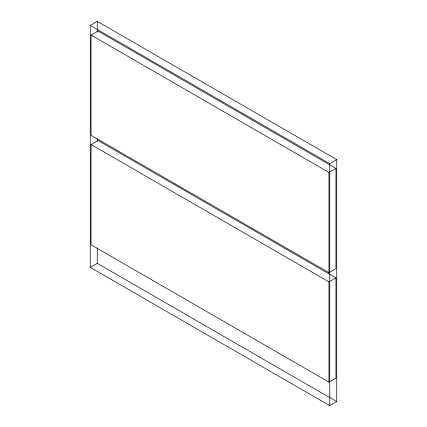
<?xml version="1.0" encoding="UTF-8"?>
<svg xmlns="http://www.w3.org/2000/svg" width="427" height="427" viewBox="0 0 427 427"><rect width="100%" height="100%" fill="white"/><g stroke="black" fill="none" stroke-linecap="round" stroke-linejoin="round"><path stroke-width="0.64" d="M90.252 25.385L97.239 21.35L336.748 159.629L336.748 401.615L329.761 405.65L90.252 267.371L90.252 25.385L329.761 163.658L336.748 159.629M91.052 35.062L98.039 31.032L335.948 168.387L335.948 268.636L328.961 272.672L91.052 135.316L91.052 35.062L328.961 172.417L335.948 168.387M91.052 144.534L98.039 140.499L335.948 277.854L335.948 378.108L328.961 382.144L91.052 244.788L91.052 144.534L328.961 281.889L335.948 277.854M90.252 267.371L97.239 263.342L336.748 401.615M329.761 163.658L329.761 405.65M328.961 172.417L328.961 272.672M328.961 281.889L328.961 382.144M97.239 21.35L97.239 32.014M97.239 138.679L97.239 141.342M97.239 248.007L97.239 263.342"/></g></svg>
